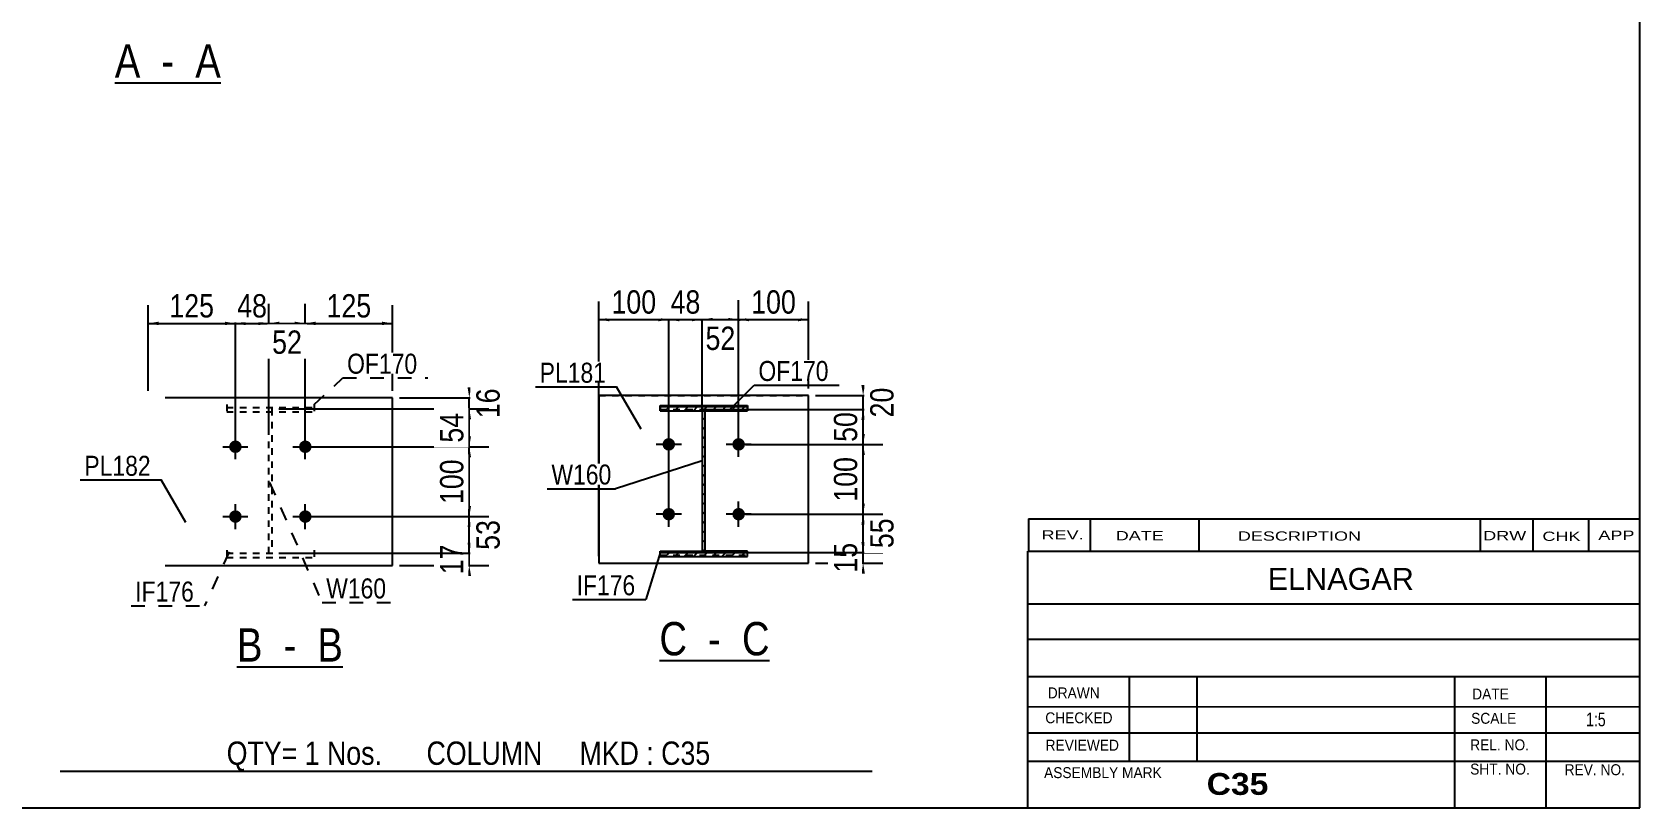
# Model space of a CAD drawing. Header units: millimetres. Extents: x -231 to 171, y -191 to 86.
# Drawn here: x -58.7 to 171.4, y -190.8 to -79.7 of the extents above; entities that cross this region are included whole.
import ezdxf

# ---------------------------------------------------------------- set-up
doc = ezdxf.new("R2010")
doc.units = ezdxf.units.MM
doc.linetypes.add('DXK_LINE_DOT1', pattern=[1.8814, 0.9407, -0.9407])
doc.linetypes.add('DXK_LINE_DOT2', pattern=[3.9198, 1.9599, -1.9599])
doc.styles.add('Arial', font='ARIAL.TTF', dxfattribs={"height": 0.2})
doc.styles.add('Arial Bold', font='ARIALBD.TTF', dxfattribs={"height": 0.2})
doc.styles.add('Arial Narrow', font='ARIALN.TTF', dxfattribs={"height": 0.2})

# ---------------------------------------------------------------- blocks, each defined once
blk = doc.blocks.new('Unknown-623535947-1209')
at = {"color": 5, "linetype": 'Continuous'}
for p, q in [((171.45, -190.83), (171.45, 86.17)), ((-228.55, -190.83), (171.45, -190.83))]:
    blk.add_line(p, q, dxfattribs=at)
blk = doc.blocks.new('Unknown-623535947-12 - 1282')
at = {"color": 7, "linetype": 'Continuous'}
blk.add_line((-46.86, -87), (-31.69, -87), dxfattribs=at)
at = {"color": 0, "linetype": 'Continuous'}
for points in [[(-43.21, -86.25), (-43.21, -81.25), (-46.86, -81.25), (-46.86, -86.25)], [(-36.84, -86.25), (-36.84, -81.25), (-41.71, -81.25), (-41.71, -86.25)], [(-31.69, -86.25), (-31.69, -81.25), (-35.34, -81.25), (-35.34, -86.25)]]:
    blk.add_wipeout(points, dxfattribs=at)
at = {"color": 6, "linetype": 'Continuous', "style": 'Arial Narrow'}
for s, height, p in [('A', 4.77, (-46.86, -86.25)), ('A', 4.77, (-35.34, -86.25)), (' - ', 4.772, (-41.71, -86.25))]:
    blk.add_text(s, height=height, dxfattribs=at).set_placement(p)
blk = doc.blocks.new('Unknown-623535947-13 - 1648')
at = {"color": 7, "linetype": 'Continuous'}
blk.add_line((-29.38, -170.64), (-14.21, -170.64), dxfattribs=at)
at = {"color": 0, "linetype": 'Continuous'}
for points in [[(-25.73, -169.89), (-25.73, -164.89), (-29.38, -164.89), (-29.38, -169.89)], [(-19.36, -169.89), (-19.36, -164.89), (-24.23, -164.89), (-24.23, -169.89)], [(-14.21, -169.89), (-14.21, -164.89), (-17.86, -164.89), (-17.86, -169.89)]]:
    blk.add_wipeout(points, dxfattribs=at)
at = {"color": 6, "linetype": 'Continuous', "style": 'Arial Narrow'}
for s, height, p in [('B', 4.77, (-29.38, -169.89)), ('B', 4.77, (-17.86, -169.89)), (' - ', 4.772, (-24.23, -169.89))]:
    blk.add_text(s, height=height, dxfattribs=at).set_placement(p)
blk = doc.blocks.new('Unknown-623535947-14 - 1774')
at = {"color": 7, "linetype": 'Continuous'}
blk.add_line((31.1, -169.74), (46.88, -169.74), dxfattribs=at)
at = {"color": 0, "linetype": 'Continuous'}
for points in [[(35.05, -168.99), (35.05, -163.99), (31.1, -163.99), (31.1, -168.99)], [(41.42, -168.99), (41.42, -163.99), (36.55, -163.99), (36.55, -168.99)], [(46.88, -168.99), (46.88, -163.99), (42.92, -163.99), (42.92, -168.99)]]:
    blk.add_wipeout(points, dxfattribs=at)
at = {"color": 6, "linetype": 'Continuous', "style": 'Arial Narrow'}
for s, height, p in [('C', 4.77, (31.1, -168.99)), ('C', 4.77, (42.92, -168.99)), (' - ', 4.772, (36.55, -168.99))]:
    blk.add_text(s, height=height, dxfattribs=at).set_placement(p)
blk = doc.blocks.new('Part-623535947-1656 - 1648')
at = {"color": 7, "linetype": 'DXK_LINE_DOT1'}
for p, q in [((-30.85, -133.08), (-30.85, -134.1)), ((-18.35, -133.08), (-18.35, -134.1)), ((-30.85, -133.51), (-18.35, -133.51)), ((-30.85, -134.1), (-18.35, -134.1))]:
    blk.add_line(p, q, dxfattribs=at)
blk = doc.blocks.new('Part-623535947-1661 - 1648')
at = {"color": 7, "linetype": 'DXK_LINE_DOT1'}
for p, q in [((-30.85, -153.94), (-30.85, -154.96)), ((-18.35, -153.94), (-18.35, -154.96)), ((-30.85, -154.37), (-18.35, -154.37)), ((-30.85, -154.96), (-18.35, -154.96))]:
    blk.add_line(p, q, dxfattribs=at)
blk = doc.blocks.new('Part-623535947-1667 - 1648')
at = {"color": 2, "linetype": 'Continuous'}
for p, q in [((-7.1, -132.12), (-39.67, -132.12)), ((-7.1, -156.12), (-7.1, -132.12)), ((-39.67, -156.12), (-7.1, -156.12))]:
    blk.add_line(p, q, dxfattribs=at)
blk = doc.blocks.new('Part-623535947-1673 - 1648')
at = {"color": 7, "linetype": 'DXK_LINE_DOT1'}
for p, q in [((-24.8, -154.37), (-24.8, -133.69)), ((-24.8, -134.12), (-24.4, -134.12)), ((-24.4, -133.69), (-24.4, -154.37))]:
    blk.add_line(p, q, dxfattribs=at)
blk = doc.blocks.new('Bolt-623535947-1675 - 1648')
at = {"linetype": 'Continuous'}
for points in [[(-30.5, -139.12, -1), (-28.7, -139.12, -1)], [(-20.5, -139.12, -1), (-18.7, -139.12, -1)], [(-30.5, -149.12, -1), (-28.7, -149.12, -1)], [(-20.5, -149.12, -1), (-18.7, -149.12, -1)]]:
    blk.add_hatch(color=3, dxfattribs=at).paths.add_polyline_path(points)
at = {"color": 3, "linetype": 'Continuous'}
for p, q in [((-29.6, -140.92), (-29.6, -137.32)), ((-19.6, -140.92), (-19.6, -137.32)), ((-31.4, -139.12), (-27.8, -139.12)), ((-21.4, -139.12), (-17.8, -139.12)), ((-31.4, -149.12), (-27.8, -149.12)), ((-29.6, -150.92), (-29.6, -147.32)), ((-21.4, -149.12), (-17.8, -149.12)), ((-19.6, -150.92), (-19.6, -147.32))]:
    blk.add_line(p, q, dxfattribs=at)
blk = doc.blocks.new('Part-623535947-1784 - 1774')
at = {"linetype": 'Continuous'}
h = blk.add_hatch(dxfattribs=at)
h.set_pattern_fill('', scale=0.3, style=0, pattern_type=0)
h.set_pattern_definition([(45, (37.2361, -133.9849), (-0.67352, 0.67352), [])])
h.paths.add_polyline_path([(37.64, -133.98), (37.24, -133.98), (37.24, -154.24), (37.64, -154.24)])
at = {"color": 7, "linetype": 'DXK_LINE_DOT1'}
for p, q in [((37.64, -133.78), (37.24, -133.78)), ((37.24, -133.78), (37.24, -154.24)), ((37.64, -154.24), (37.64, -133.78)), ((37.24, -154.04), (37.64, -154.04))]:
    blk.add_line(p, q, dxfattribs=at)
at = {"color": 2, "linetype": 'Continuous'}
for p, q in [((37.64, -133.98), (37.24, -133.98)), ((37.24, -133.98), (37.24, -154.24)), ((37.64, -154.24), (37.64, -133.98)), ((37.24, -154.24), (37.64, -154.24))]:
    blk.add_line(p, q, dxfattribs=at)
blk = doc.blocks.new('Part-623535947-1796 - 1774')
at = {"linetype": 'Continuous'}
h = blk.add_hatch(dxfattribs=at)
h.set_pattern_fill('', scale=0.3, style=0, pattern_type=0)
h.set_pattern_definition([(45, (31.1861, -154.2362), (-0.67352, 0.67352), [])])
h.paths.add_polyline_path([(43.69, -154.24), (31.19, -154.24), (31.19, -154.84), (43.69, -154.84)])
at = {"color": 2, "linetype": 'Continuous'}
for p, q in [((31.19, -154.05), (37.24, -154.05)), ((31.19, -154.24), (31.19, -154.05)), ((43.69, -154.05), (37.64, -154.05)), ((43.69, -154.24), (43.69, -154.05)), ((31.19, -154.84), (31.19, -154.24)), ((31.19, -154.24), (43.69, -154.24)), ((31.19, -154.84), (43.69, -154.84)), ((43.69, -154.84), (43.69, -154.24))]:
    blk.add_line(p, q, dxfattribs=at)
at = {"color": 7, "linetype": 'DXK_LINE_DOT1'}
for p, q in [((37.64, -154.05), (37.24, -154.05)), ((31.19, -154.84), (31.19, -154.24)), ((31.19, -154.64), (43.69, -154.64)), ((43.69, -154.84), (43.69, -154.24))]:
    blk.add_line(p, q, dxfattribs=at)
blk = doc.blocks.new('Bolt-623535947-1779 - 1774')
at = {"linetype": 'Continuous'}
for points in [[(31.54, -138.78, -1), (33.34, -138.78, -1)], [(41.54, -138.78, -1), (43.34, -138.78, -1)], [(31.54, -148.78, -1), (33.34, -148.78, -1)], [(41.54, -148.78, -1), (43.34, -148.78, -1)]]:
    blk.add_hatch(color=3, dxfattribs=at).paths.add_polyline_path(points)
at = {"color": 3, "linetype": 'Continuous'}
for p, q in [((32.44, -140.58), (32.44, -136.98)), ((42.44, -140.58), (42.44, -136.98)), ((34.24, -138.78), (30.64, -138.78)), ((44.24, -138.78), (40.64, -138.78)), ((32.44, -150.58), (32.44, -146.98)), ((42.44, -150.58), (42.44, -146.98)), ((34.24, -148.78), (30.64, -148.78)), ((44.24, -148.78), (40.64, -148.78))]:
    blk.add_line(p, q, dxfattribs=at)
blk = doc.blocks.new('Part-623535947-1791 - 1774')
at = {"color": 2, "linetype": 'Continuous'}
for p, q in [((52.44, -131.78), (22.44, -131.78)), ((22.44, -131.78), (22.44, -155.78)), ((52.44, -155.78), (52.44, -131.78)), ((22.44, -155.78), (52.44, -155.78))]:
    blk.add_line(p, q, dxfattribs=at)
at = {"color": 7, "linetype": 'DXK_LINE_DOT1'}
for p, q in [((22.44, -131.78), (52.44, -131.78)), ((22.44, -155.78), (52.44, -155.78))]:
    blk.add_line(p, q, dxfattribs=at)
blk = doc.blocks.new('Part-623535947-1801 - 1774')
at = {"linetype": 'Continuous'}
h = blk.add_hatch(dxfattribs=at)
h.set_pattern_fill('', scale=0.3, style=0, pattern_type=0)
h.set_pattern_definition([(45, (31.1861, -133.3773), (-0.67352, 0.67352), [])])
h.paths.add_polyline_path([(43.69, -133.38), (31.19, -133.38), (31.19, -133.98), (43.69, -133.98)])
at = {"color": 2, "linetype": 'Continuous'}
for p, q in [((31.19, -133.38), (31.19, -133.19)), ((31.19, -133.19), (43.69, -133.19)), ((31.19, -133.98), (31.19, -133.38)), ((31.19, -133.38), (43.69, -133.38)), ((43.69, -133.19), (43.69, -133.38)), ((43.69, -133.98), (43.69, -133.38)), ((31.19, -133.98), (43.69, -133.98))]:
    blk.add_line(p, q, dxfattribs=at)
at = {"color": 7, "linetype": 'DXK_LINE_DOT1'}
for p, q in [((31.19, -133.38), (31.19, -133.98)), ((43.69, -133.38), (43.69, -133.98)), ((31.19, -133.78), (37.24, -133.78)), ((37.64, -133.78), (43.69, -133.78))]:
    blk.add_line(p, q, dxfattribs=at)
blk = doc.blocks.new('StraightDimension-623535947-1716 - 1648')
at = {"linetype": 'Continuous'}
for points in [[(4.13, -130.62), (3.88, -132.12), (3.63, -130.62)], [(3.63, -135.19), (3.88, -133.69), (4.13, -135.19)]]:
    blk.add_hatch(color=4, dxfattribs=at).paths.add_polyline_path(points)
at = {"color": 4, "linetype": 'Continuous'}
for p, q in [((-6.1, -132.12), (6.48, -132.12)), ((3.88, -133.69), (3.88, -132.12)), ((-23.4, -133.69), (6.48, -133.69))]:
    blk.add_line(p, q, dxfattribs=at)
at = {"color": 0}
blk.add_wipeout([(8.93, -130.07), (4.03, -130.07), (4.03, -135.73), (8.93, -135.73)], dxfattribs=at)
at = {"color": 4, "style": 'Arial Narrow'}
blk.add_text('16', height=3.34, rotation=90.0002, dxfattribs=at).set_placement((8.23, -135.03))
blk = doc.blocks.new('StraightDimension-623535947-1762 - 1648')
at = {"linetype": 'Continuous'}
for points in [[(-18.1, -121.71), (-19.6, -121.46), (-18.1, -121.21)], [(-8.6, -121.21), (-7.1, -121.46), (-8.6, -121.71)]]:
    blk.add_hatch(color=4, dxfattribs=at).paths.add_polyline_path(points)
at = {"color": 4, "linetype": 'Continuous'}
for p, q in [((-19.6, -138.12), (-19.6, -118.86)), ((-7.1, -131.12), (-7.1, -118.86)), ((-19.6, -121.46), (-7.1, -121.46))]:
    blk.add_line(p, q, dxfattribs=at)
at = {"color": 0}
blk.add_wipeout([(-9.46, -121.31), (-9.46, -116.41), (-17.25, -116.41), (-17.25, -121.31)], dxfattribs=at)
at = {"color": 4, "style": 'Arial Narrow'}
blk.add_text('125', height=3.34, dxfattribs=at).set_placement((-16.55, -120.61))
blk = doc.blocks.new('StraightDimension-623535947-1677 - 1648')
at = {"linetype": 'Continuous'}
for points in [[(4.13, -152.87), (3.88, -154.37), (3.63, -152.87)], [(3.63, -157.62), (3.88, -156.12), (4.13, -157.62)]]:
    blk.add_hatch(color=4, dxfattribs=at).paths.add_polyline_path(points)
at = {"color": 4, "linetype": 'Continuous'}
for p, q in [((-23.4, -154.37), (6.68, -154.37)), ((-6.1, -156.12), (6.68, -156.12)), ((3.88, -156.12), (3.88, -154.37))]:
    blk.add_line(p, q, dxfattribs=at)
at = {"color": 0}
blk.add_wipeout([(3.73, -152.41), (-1.17, -152.41), (-1.17, -158.08), (3.73, -158.08)], dxfattribs=at)
at = {"color": 4, "style": 'Arial Narrow'}
blk.add_text('17', height=3.34, rotation=90.0002, dxfattribs=at).set_placement((3.03, -157.38))
blk = doc.blocks.new('StraightDimension-623535947-1685 - 1648')
at = {"linetype": 'Continuous'}
for points in [[(3.63, -150.62), (3.88, -149.12), (4.13, -150.62)], [(4.13, -152.87), (3.88, -154.37), (3.63, -152.87)]]:
    blk.add_hatch(color=4, dxfattribs=at).paths.add_polyline_path(points)
at = {"color": 4, "linetype": 'Continuous'}
for p, q in [((-18.6, -149.12), (6.48, -149.12)), ((3.88, -154.37), (3.88, -149.12)), ((-23.4, -154.37), (6.48, -154.37))]:
    blk.add_line(p, q, dxfattribs=at)
at = {"color": 0}
blk.add_wipeout([(8.93, -148.91), (4.03, -148.91), (4.03, -154.58), (8.93, -154.58)], dxfattribs=at)
at = {"color": 4, "style": 'Arial Narrow'}
blk.add_text('53', height=3.34, rotation=90.0002, dxfattribs=at).set_placement((8.23, -153.88))
blk = doc.blocks.new('StraightDimension-623535947-1693 - 1648')
at = {"linetype": 'Continuous'}
for points in [[(3.63, -140.62), (3.88, -139.12), (4.13, -140.62)], [(4.13, -147.62), (3.88, -149.12), (3.63, -147.62)]]:
    blk.add_hatch(color=4, dxfattribs=at).paths.add_polyline_path(points)
at = {"color": 4, "linetype": 'Continuous'}
for p, q in [((-18.6, -139.12), (6.68, -139.12)), ((3.88, -149.12), (3.88, -139.12)), ((-18.6, -149.12), (6.68, -149.12))]:
    blk.add_line(p, q, dxfattribs=at)
at = {"color": 0}
blk.add_wipeout([(3.73, -140.22), (-1.17, -140.22), (-1.17, -148.02), (3.73, -148.02)], dxfattribs=at)
at = {"color": 4, "style": 'Arial Narrow'}
blk.add_text('100', height=3.34, rotation=90.0002, dxfattribs=at).set_placement((3.03, -147.32))
blk = doc.blocks.new('StraightDimension-623535947-1703 - 1648')
at = {"linetype": 'Continuous'}
for points in [[(3.63, -135.19), (3.88, -133.69), (4.13, -135.19)], [(4.13, -137.62), (3.88, -139.12), (3.63, -137.62)]]:
    blk.add_hatch(color=4, dxfattribs=at).paths.add_polyline_path(points)
at = {"color": 4, "linetype": 'Continuous'}
for p, q in [((-23.4, -133.69), (6.68, -133.69)), ((3.88, -139.12), (3.88, -133.69)), ((-18.6, -139.12), (6.68, -139.12))]:
    blk.add_line(p, q, dxfattribs=at)
at = {"color": 0}
blk.add_wipeout([(3.73, -133.57), (-1.17, -133.57), (-1.17, -139.23), (3.73, -139.23)], dxfattribs=at)
at = {"color": 4, "style": 'Arial Narrow'}
blk.add_text('54', height=3.34, rotation=90.0002, dxfattribs=at).set_placement((3.03, -138.53))
blk = doc.blocks.new('StraightDimension-623535947-1730 - 1648')
at = {"linetype": 'Continuous'}
for points in [[(-40.6, -121.71), (-42.1, -121.46), (-40.6, -121.21)], [(-31.11, -121.21), (-29.61, -121.46), (-31.11, -121.71)]]:
    blk.add_hatch(color=4, dxfattribs=at).paths.add_polyline_path(points)
at = {"color": 4, "linetype": 'Continuous'}
for p, q in [((-42.1, -131.12), (-42.1, -118.86)), ((-29.61, -138.12), (-29.61, -118.86)), ((-42.1, -121.46), (-29.61, -121.46))]:
    blk.add_line(p, q, dxfattribs=at)
at = {"color": 0}
blk.add_wipeout([(-31.96, -121.31), (-31.96, -116.41), (-39.75, -116.41), (-39.75, -121.31)], dxfattribs=at)
at = {"color": 4, "style": 'Arial Narrow'}
blk.add_text('125', height=3.34, dxfattribs=at).set_placement((-39.05, -120.61))
blk = doc.blocks.new('StraightDimension-623535947-1740 - 1648')
at = {"linetype": 'Continuous'}
for points in [[(-28.11, -121.71), (-29.61, -121.46), (-28.11, -121.21)], [(-26.3, -121.21), (-24.8, -121.46), (-26.3, -121.71)]]:
    blk.add_hatch(color=4, dxfattribs=at).paths.add_polyline_path(points)
at = {"color": 4, "linetype": 'Continuous'}
for p, q in [((-29.61, -138.12), (-29.61, -118.86)), ((-24.8, -136.54), (-24.8, -118.86)), ((-29.61, -121.46), (-24.8, -121.46))]:
    blk.add_line(p, q, dxfattribs=at)
at = {"color": 0}
blk.add_wipeout([(-24.37, -121.31), (-24.37, -116.41), (-30.04, -116.41), (-30.04, -121.31)], dxfattribs=at)
at = {"color": 4, "style": 'Arial Narrow'}
blk.add_text('48', height=3.34, dxfattribs=at).set_placement((-29.34, -120.61))
blk = doc.blocks.new('StraightDimension-623535947-1751 - 1648')
at = {"linetype": 'Continuous'}
for points in [[(-23.3, -121.71), (-24.8, -121.46), (-23.3, -121.21)], [(-21.1, -121.21), (-19.6, -121.46), (-21.1, -121.71)]]:
    blk.add_hatch(color=4, dxfattribs=at).paths.add_polyline_path(points)
at = {"color": 4, "linetype": 'Continuous'}
for p, q in [((-24.8, -136.54), (-24.8, -118.66)), ((-19.6, -138.12), (-19.6, -118.66)), ((-24.8, -121.46), (-19.6, -121.46))]:
    blk.add_line(p, q, dxfattribs=at)
at = {"color": 0}
blk.add_wipeout([(-19.37, -126.51), (-19.37, -121.61), (-25.04, -121.61), (-25.04, -126.51)], dxfattribs=at)
at = {"color": 4, "style": 'Arial Narrow'}
blk.add_text('52', height=3.34, dxfattribs=at).set_placement((-24.34, -125.81))
blk = doc.blocks.new('StraightDimension-623535947-1856 - 1774')
at = {"linetype": 'Continuous'}
for points in [[(38.74, -121.16), (37.24, -120.91), (38.74, -120.66)], [(40.94, -120.66), (42.44, -120.91), (40.94, -121.16)]]:
    blk.add_hatch(color=4, dxfattribs=at).paths.add_polyline_path(points)
at = {"color": 4, "linetype": 'Continuous'}
for p, q in [((37.24, -133.96), (37.24, -118.11)), ((42.44, -137.78), (42.44, -118.11)), ((37.24, -120.91), (42.44, -120.91))]:
    blk.add_line(p, q, dxfattribs=at)
at = {"color": 0}
blk.add_wipeout([(42.67, -125.96), (42.67, -121.06), (37, -121.06), (37, -125.96)], dxfattribs=at)
at = {"color": 4, "style": 'Arial Narrow'}
blk.add_text('52', height=3.34, dxfattribs=at).set_placement((37.7, -125.26))
blk = doc.blocks.new('StraightDimension-623535947-1865 - 1774')
at = {"linetype": 'Continuous'}
for points in [[(43.94, -121.16), (42.44, -120.91), (43.94, -120.66)], [(50.94, -120.66), (52.44, -120.91), (50.94, -121.16)]]:
    blk.add_hatch(color=4, dxfattribs=at).paths.add_polyline_path(points)
at = {"color": 4, "linetype": 'Continuous'}
for p, q in [((42.44, -137.78), (42.44, -118.31)), ((52.44, -130.78), (52.44, -118.31)), ((42.44, -120.91), (52.44, -120.91))]:
    blk.add_line(p, q, dxfattribs=at)
at = {"color": 0}
blk.add_wipeout([(51.34, -120.76), (51.34, -115.86), (43.54, -115.86), (43.54, -120.76)], dxfattribs=at)
at = {"color": 4, "style": 'Arial Narrow'}
blk.add_text('100', height=3.34, dxfattribs=at).set_placement((44.24, -120.06))
blk = doc.blocks.new('StraightDimension-623535947-1803 - 1774')
at = {"linetype": 'Continuous'}
for points in [[(60.01, -135.28), (60.26, -133.78), (60.51, -135.28)], [(60.51, -137.28), (60.26, -138.78), (60.01, -137.28)]]:
    blk.add_hatch(color=4, dxfattribs=at).paths.add_polyline_path(points)
at = {"color": 4, "linetype": 'Continuous'}
for p, q in [((38.64, -133.78), (63.06, -133.78)), ((60.26, -138.78), (60.26, -133.78)), ((43.44, -138.78), (63.06, -138.78))]:
    blk.add_line(p, q, dxfattribs=at)
at = {"color": 0}
blk.add_wipeout([(60.11, -133.45), (55.21, -133.45), (55.21, -139.12), (60.11, -139.12)], dxfattribs=at)
at = {"color": 4, "style": 'Arial Narrow'}
blk.add_text('50', height=3.34, rotation=90.0002, dxfattribs=at).set_placement((59.41, -138.42))
blk = doc.blocks.new('StraightDimension-623535947-1875 - 1774')
at = {"linetype": 'Continuous'}
for points in [[(23.94, -121.16), (22.44, -120.91), (23.94, -120.66)], [(30.94, -120.66), (32.44, -120.91), (30.94, -121.16)]]:
    blk.add_hatch(color=4, dxfattribs=at).paths.add_polyline_path(points)
at = {"color": 4, "linetype": 'Continuous'}
for p, q in [((22.44, -154.78), (22.44, -118.31)), ((32.44, -147.78), (32.44, -118.31)), ((22.44, -120.91), (32.44, -120.91))]:
    blk.add_line(p, q, dxfattribs=at)
at = {"color": 0}
blk.add_wipeout([(31.34, -120.76), (31.34, -115.86), (23.54, -115.86), (23.54, -120.76)], dxfattribs=at)
at = {"color": 4, "style": 'Arial Narrow'}
blk.add_text('100', height=3.34, dxfattribs=at).set_placement((24.24, -120.06))
blk = doc.blocks.new('StraightDimension-623535947-1811 - 1774')
at = {"linetype": 'Continuous'}
for points in [[(60.51, -130.28), (60.26, -131.78), (60.01, -130.28)], [(60.01, -135.28), (60.26, -133.78), (60.51, -135.28)]]:
    blk.add_hatch(color=4, dxfattribs=at).paths.add_polyline_path(points)
at = {"color": 4, "linetype": 'Continuous'}
for p, q in [((53.44, -131.78), (62.86, -131.78)), ((60.26, -133.78), (60.26, -131.78)), ((38.64, -133.78), (62.86, -133.78))]:
    blk.add_line(p, q, dxfattribs=at)
at = {"color": 0}
blk.add_wipeout([(65.31, -129.95), (60.41, -129.95), (60.41, -135.62), (65.31, -135.62)], dxfattribs=at)
at = {"color": 4, "style": 'Arial Narrow'}
blk.add_text('20', height=3.34, rotation=90.0002, dxfattribs=at).set_placement((64.61, -134.92))
blk = doc.blocks.new('StraightDimension-623535947-1819 - 1774')
at = {"linetype": 'Continuous'}
for points in [[(60.51, -152.74), (60.26, -154.24), (60.01, -152.74)], [(60.01, -157.28), (60.26, -155.78), (60.51, -157.28)]]:
    blk.add_hatch(color=4, dxfattribs=at).paths.add_polyline_path(points)
at = {"color": 4, "linetype": 'Continuous'}
for p, q in [((38.64, -154.24), (63.06, -154.24)), ((53.44, -155.78), (63.06, -155.78)), ((60.26, -155.78), (60.26, -154.24))]:
    blk.add_line(p, q, dxfattribs=at)
at = {"color": 0}
blk.add_wipeout([(60.11, -152.18), (55.21, -152.18), (55.21, -157.84), (60.11, -157.84)], dxfattribs=at)
at = {"color": 4, "style": 'Arial Narrow'}
blk.add_text('15', height=3.34, rotation=90.0002, dxfattribs=at).set_placement((59.41, -157.14))
blk = doc.blocks.new('StraightDimension-623535947-1832 - 1774')
at = {"linetype": 'Continuous'}
for points in [[(60.01, -150.28), (60.26, -148.78), (60.51, -150.28)], [(60.51, -152.74), (60.26, -154.24), (60.01, -152.74)]]:
    blk.add_hatch(color=4, dxfattribs=at).paths.add_polyline_path(points)
at = {"color": 4, "linetype": 'Continuous'}
for p, q in [((43.44, -148.78), (62.86, -148.78)), ((60.26, -154.24), (60.26, -148.78)), ((38.64, -154.24), (62.86, -154.24))]:
    blk.add_line(p, q, dxfattribs=at)
at = {"color": 0}
blk.add_wipeout([(65.31, -148.68), (60.41, -148.68), (60.41, -154.34), (65.31, -154.34)], dxfattribs=at)
at = {"color": 4, "style": 'Arial Narrow'}
blk.add_text('55', height=3.34, rotation=90.0002, dxfattribs=at).set_placement((64.61, -153.64))
blk = doc.blocks.new('StraightDimension-623535947-1845 - 1774')
at = {"linetype": 'Continuous'}
for points in [[(60.01, -140.28), (60.26, -138.78), (60.51, -140.28)], [(60.51, -147.28), (60.26, -148.78), (60.01, -147.28)]]:
    blk.add_hatch(color=4, dxfattribs=at).paths.add_polyline_path(points)
at = {"color": 4, "linetype": 'Continuous'}
for p, q in [((43.44, -138.78), (63.06, -138.78)), ((60.26, -148.78), (60.26, -138.78)), ((43.44, -148.78), (63.06, -148.78))]:
    blk.add_line(p, q, dxfattribs=at)
at = {"color": 0}
blk.add_wipeout([(60.11, -139.89), (55.21, -139.89), (55.21, -147.68), (60.11, -147.68)], dxfattribs=at)
at = {"color": 4, "style": 'Arial Narrow'}
blk.add_text('100', height=3.34, rotation=90.0002, dxfattribs=at).set_placement((59.41, -146.98))
blk = doc.blocks.new('StraightDimension-623535947-1885 - 1774')
at = {"linetype": 'Continuous'}
for points in [[(33.94, -121.16), (32.44, -120.91), (33.94, -120.66)], [(35.74, -120.66), (37.24, -120.91), (35.74, -121.16)]]:
    blk.add_hatch(color=4, dxfattribs=at).paths.add_polyline_path(points)
at = {"color": 4, "linetype": 'Continuous'}
for p, q in [((32.44, -147.78), (32.44, -118.31)), ((37.24, -133.96), (37.24, -118.31)), ((32.44, -120.91), (37.24, -120.91))]:
    blk.add_line(p, q, dxfattribs=at)
at = {"color": 0}
blk.add_wipeout([(37.67, -120.76), (37.67, -115.86), (32, -115.86), (32, -120.76)], dxfattribs=at)
at = {"color": 4, "style": 'Arial Narrow'}
blk.add_text('48', height=3.34, dxfattribs=at).set_placement((32.7, -120.06))
blk = doc.blocks.new('CBS_CALLOFF-623535947-2463')
at = {"color": 7, "linetype": 'Continuous'}
blk.add_line((-54.67, -185.56), (61.56, -185.58), dxfattribs=at)
at = {"color": 3, "linetype": 'Continuous', "style": 'Arial Narrow'}
blk.add_text('QTY= 1 Nos.      COLUMN     MKD : C35', height=3.3405, dxfattribs=at).set_placement((-30.85, -184.67))
blk = doc.blocks.new('CBS_NAME_BLOG-623535947-2464')
at = {"color": 7, "linetype": 'Continuous'}
for p, q in [((83.86, -154.08), (171.37, -154.08)), ((83.86, -190.79), (83.86, -154.08)), ((83.86, -161.62), (171.38, -161.62)), ((83.93, -166.67), (171.45, -166.67)), ((83.86, -172.04), (171.37, -172.04)), ((98.38, -184.15), (98.38, -172.05)), ((108.06, -184.12), (108.06, -172.05)), ((144.98, -190.79), (144.98, -172.06)), ((158.03, -190.79), (158.03, -172.05)), ((83.86, -176.34), (171.45, -176.32)), ((83.86, -180.09), (171.37, -180.09)), ((83.86, -184.13), (171.37, -184.13)), ((83.86, -190.83), (171.45, -190.83))]:
    blk.add_line(p, q, dxfattribs=at)
at = {"color": 3, "linetype": 'Continuous', "style": 'Arial'}
blk.add_text('ELNAGAR', height=3.133, dxfattribs=at).set_placement((118.18, -159.61))
at = {"color": 3, "linetype": 'Continuous'}
for s, height, style, width, p in [('DRAWN', 1.566, 'Arial', 0.9, (86.69, -175.15)), ('DATE', 1.566, 'Arial', 0.9, (147.45, -175.31)), ('CHECKED', 1.566, 'Arial', 0.9, (86.34, -178.72)), ('SCALE', 1.566, 'Arial', 0.9, (147.3, -178.79)), ('1:5', 1.957, 'Arial Narrow', 0.9, (163.75, -179.15)), ('REVIEWED', 1.566, 'Arial', 0.9, (86.38, -182.64)), ('REL. NO.', 1.566, 'Arial', 0.9, (147.16, -182.59)), ('ASSEMBLY MARK', 1.5663, 'Arial', 0.9, (86.16, -186.57)), ('C35', 3.131, 'Arial Bold', 1.1, (109.44, -188.97)), ('SHT. NO.', 1.566, 'Arial', 0.9, (147.16, -186.06)), ('REV. NO.', 1.566, 'Arial', 0.9, (160.68, -186.15))]:
    blk.add_text(s, height=height, dxfattribs=dict(at, style=style, width=width)).set_placement(p)
blk = doc.blocks.new('CBS_REVISION-623535947-2465')
at = {"color": 7, "linetype": 'Continuous'}
for p, q in [((83.94, -149.45), (171.44, -149.45)), ((83.94, -149.45), (83.94, -154.08)), ((92.74, -149.45), (92.74, -154.08)), ((108.33, -149.45), (108.33, -154.02)), ((148.59, -149.45), (148.59, -154.08)), ((156.13, -149.45), (156.13, -154.08)), ((164.08, -149.45), (164.08, -154.08)), ((83.94, -154.08), (171.44, -154.08))]:
    blk.add_line(p, q, dxfattribs=at)
at = {"color": 7, "style": 'Arial Narrow', "width": 1.7}
for s, height, p in [('REV.', 1.326, (85.8, -152.4)), ('DATE', 1.326, (96.42, -152.52)), ('DESCRIPTION', 1.3257, (113.9, -152.57)), ('DRW', 1.326, (149.02, -152.51)), ('CHK', 1.326, (157.5, -152.6)), ('APP', 1.326, (165.51, -152.45))]:
    blk.add_text(s, height=height, dxfattribs=at).set_placement(p)
blk = doc.blocks.new('Mark-623535947-1663 - 1648')
at = {"color": 7, "linetype": 'Continuous'}
blk.add_line((-36.71, -149.95), (-40.21, -143.88), dxfattribs=at)
at = {"color": 0}
blk.add_wipeout([(-41.71, -143.28), (-41.71, -140.28), (-51.22, -140.28), (-51.22, -143.28)], dxfattribs=at)
blk.add_wipeout([(-41.71, -143.28), (-41.71, -140.28), (-51.22, -140.28), (-51.22, -143.28)], dxfattribs=at)
at = {"color": 7, "linetype": 'Continuous'}
blk.add_line((-51.82, -143.88), (-40.21, -143.88), dxfattribs=at)
at = {"color": 3, "style": 'Arial Narrow'}
blk.add_text('PL182', height=2.863, dxfattribs=at).set_placement((-51.22, -143.28))
blk = doc.blocks.new('Mark-623535947-1652 - 1648')
at = {"color": 0}
blk.add_wipeout([(-3.57, -128.66), (-3.57, -125.66), (-13.61, -125.66), (-13.61, -128.66)], dxfattribs=at)
blk.add_wipeout([(-3.57, -128.66), (-3.57, -125.66), (-13.61, -125.66), (-13.61, -128.66)], dxfattribs=at)
at = {"color": 7, "linetype": 'DXK_LINE_DOT2'}
for p, q in [((-18.35, -133.08), (-14.21, -129.26)), ((-14.21, -129.26), (-2.07, -129.26))]:
    blk.add_line(p, q, dxfattribs=at)
at = {"color": 3, "style": 'Arial Narrow'}
blk.add_text('OF170', height=2.863, dxfattribs=at).set_placement((-13.61, -128.66))
blk = doc.blocks.new('Mark-623535947-1657 - 1648')
at = {"color": 7, "linetype": 'DXK_LINE_DOT2'}
blk.add_line((-30.5, -154.15), (-34.03, -161.89), dxfattribs=at)
at = {"color": 0}
blk.add_wipeout([(-35.53, -161.29), (-35.53, -158.29), (-43.94, -158.29), (-43.94, -161.29)], dxfattribs=at)
blk.add_wipeout([(-35.53, -161.29), (-35.53, -158.29), (-43.94, -158.29), (-43.94, -161.29)], dxfattribs=at)
at = {"color": 7, "linetype": 'DXK_LINE_DOT2'}
blk.add_line((-44.54, -161.89), (-34.03, -161.89), dxfattribs=at)
at = {"color": 3, "style": 'Arial Narrow'}
blk.add_text('IF176', height=2.863, dxfattribs=at).set_placement((-43.94, -161.29))
blk = doc.blocks.new('Mark-623535947-1669 - 1648')
at = {"color": 0}
blk.add_wipeout([(-8.01, -160.84), (-8.01, -157.84), (-16.6, -157.84), (-16.6, -160.84)], dxfattribs=at)
blk.add_wipeout([(-8.01, -160.84), (-8.01, -157.84), (-16.6, -157.84), (-16.6, -160.84)], dxfattribs=at)
at = {"color": 7, "linetype": 'DXK_LINE_DOT2'}
for p, q in [((-24.7, -144.25), (-17.2, -161.44)), ((-17.2, -161.44), (-7.41, -161.44))]:
    blk.add_line(p, q, dxfattribs=at)
at = {"color": 3, "style": 'Arial Narrow'}
blk.add_text('W160', height=2.863, dxfattribs=at).set_placement((-16.6, -160.84))
blk = doc.blocks.new('Mark-623535947-1787 - 1774')
at = {"color": 7, "linetype": 'Continuous'}
blk.add_line((28.47, -136.61), (24.97, -130.55), dxfattribs=at)
at = {"color": 0}
blk.add_wipeout([(23.47, -129.95), (23.47, -126.95), (13.96, -126.95), (13.96, -129.95)], dxfattribs=at)
blk.add_wipeout([(23.47, -129.95), (23.47, -126.95), (13.96, -126.95), (13.96, -129.95)], dxfattribs=at)
at = {"color": 7, "linetype": 'Continuous'}
blk.add_line((13.36, -130.55), (24.97, -130.55), dxfattribs=at)
at = {"color": 3, "style": 'Arial Narrow'}
blk.add_text('PL181', height=2.863, dxfattribs=at).set_placement((13.96, -129.95))
blk = doc.blocks.new('Mark-623535947-1780 - 1774')
at = {"color": 0}
blk.add_wipeout([(24.22, -144.53), (24.22, -141.53), (15.64, -141.53), (15.64, -144.53)], dxfattribs=at)
blk.add_wipeout([(24.22, -144.53), (24.22, -141.53), (15.64, -141.53), (15.64, -144.53)], dxfattribs=at)
at = {"color": 7, "linetype": 'Continuous'}
for p in [(37.24, -141.12), (15.04, -145.13)]:
    blk.add_line(p, (24.82, -145.13), dxfattribs=at)
at = {"color": 3, "style": 'Arial Narrow'}
blk.add_text('W160', height=2.863, dxfattribs=at).set_placement((15.64, -144.53))
blk = doc.blocks.new('Mark-623535947-1792 - 1774')
at = {"color": 7, "linetype": 'Continuous'}
blk.add_line((31.26, -154.17), (29.15, -160.99), dxfattribs=at)
at = {"color": 0}
blk.add_wipeout([(27.65, -160.39), (27.65, -157.39), (19.24, -157.39), (19.24, -160.39)], dxfattribs=at)
blk.add_wipeout([(27.65, -160.39), (27.65, -157.39), (19.24, -157.39), (19.24, -160.39)], dxfattribs=at)
at = {"color": 7, "linetype": 'Continuous'}
blk.add_line((18.64, -160.99), (29.15, -160.99), dxfattribs=at)
at = {"color": 3, "style": 'Arial Narrow'}
blk.add_text('IF176', height=2.863, dxfattribs=at).set_placement((19.24, -160.39))
blk = doc.blocks.new('Mark-623535947-1797 - 1774')
at = {"color": 0}
blk.add_wipeout([(55.32, -129.7), (55.32, -126.7), (45.27, -126.7), (45.27, -129.7)], dxfattribs=at)
blk.add_wipeout([(55.32, -129.7), (55.32, -126.7), (45.27, -126.7), (45.27, -129.7)], dxfattribs=at)
at = {"color": 7, "linetype": 'Continuous'}
for p, q in [((41.13, -133.84), (44.67, -130.3)), ((44.67, -130.3), (56.82, -130.3))]:
    blk.add_line(p, q, dxfattribs=at)
at = {"color": 3, "style": 'Arial Narrow'}
blk.add_text('OF170', height=2.863, dxfattribs=at).set_placement((45.27, -129.7))

msp = doc.modelspace()

# ---------------------------------------------------------------- block references
for name in ['Unknown-623535947-1209', 'Part-623535947-1667 - 1648', 'Part-623535947-1656 - 1648', 'Part-623535947-1791 - 1774', 'Part-623535947-1801 - 1774', 'Part-623535947-1673 - 1648', 'Part-623535947-1784 - 1774', 'Bolt-623535947-1675 - 1648', 'Bolt-623535947-1779 - 1774', 'CBS_REVISION-623535947-2465', 'Part-623535947-1661 - 1648', 'Part-623535947-1796 - 1774', 'CBS_NAME_BLOG-623535947-2464', 'CBS_CALLOFF-623535947-2463']:
    msp.add_blockref(name, (0, 0))

# ---------------------------------------------------------------- next in the draw order: block references
for name in ['Unknown-623535947-12 - 1282', 'StraightDimension-623535947-1730 - 1648', 'StraightDimension-623535947-1875 - 1774', 'StraightDimension-623535947-1856 - 1774', 'StraightDimension-623535947-1716 - 1648', 'Mark-623535947-1663 - 1648', 'Mark-623535947-1657 - 1648', 'StraightDimension-623535947-1677 - 1648', 'StraightDimension-623535947-1819 - 1774', 'Unknown-623535947-13 - 1648', 'Unknown-623535947-14 - 1774']:
    msp.add_blockref(name, (0, 0))

# ---------------------------------------------------------------- next in the draw order: block references
for name in ['StraightDimension-623535947-1762 - 1648', 'StraightDimension-623535947-1865 - 1774', 'Mark-623535947-1787 - 1774', 'StraightDimension-623535947-1685 - 1648', 'StraightDimension-623535947-1832 - 1774', 'Mark-623535947-1792 - 1774']:
    msp.add_blockref(name, (0, 0))

# ---------------------------------------------------------------- next in the draw order: block references
for name in ['StraightDimension-623535947-1803 - 1774', 'StraightDimension-623535947-1693 - 1648']:
    msp.add_blockref(name, (0, 0))

# ---------------------------------------------------------------- next in the draw order: block references
for name in ['StraightDimension-623535947-1811 - 1774', 'StraightDimension-623535947-1703 - 1648', 'StraightDimension-623535947-1845 - 1774', 'Mark-623535947-1669 - 1648']:
    msp.add_blockref(name, (0, 0))

# ---------------------------------------------------------------- next in the draw order: block references
for name in ['StraightDimension-623535947-1740 - 1648', 'StraightDimension-623535947-1885 - 1774', 'Mark-623535947-1797 - 1774']:
    msp.add_blockref(name, (0, 0))

# ---------------------------------------------------------------- next in the draw order: block references
for name in ['StraightDimension-623535947-1751 - 1648', 'Mark-623535947-1780 - 1774']:
    msp.add_blockref(name, (0, 0))

# ---------------------------------------------------------------- next in the draw order: block references
msp.add_blockref('Mark-623535947-1652 - 1648', (0, 0))

doc.saveas('drawing.dxf')
